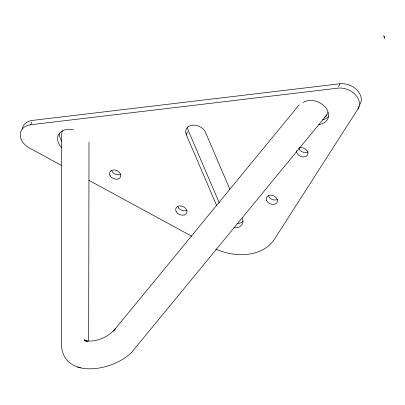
<?xml version="1.0" encoding="UTF-8"?>
<svg xmlns="http://www.w3.org/2000/svg" width="405" height="405" viewBox="0 0 405 405"><rect width="100%" height="100%" fill="white"/><g stroke="black" fill="none" stroke-linecap="round" stroke-linejoin="round"><path stroke-width="0.61" d="M88.67 340.99L88.999 141.958M61.717 165.554L29.509 148.048A16.524 12.261 23.4 0 1 20.25 134.369A16.524 12.261 23.4 0 1 30.638 124.755L31.899 121.854M216.65 205.532L186.27 134.612L187.525 131.706M338.595 86.69L339.856 83.784A16.524 12.261 23.4 0 1 357.068 90.107A16.524 12.261 23.4 0 1 359.853 104.556M215.804 249.075A49.577 36.784 23.4 0 0 274.468 239.193L357.969 108.915L359.225 106.009M299.168 104.829L113.349 331.168L115.703 328.131C108.677 337.142 96.542 342.341 85.166 340.838L87.551 341.132L84.372 340.195L86.705 341.167L84.377 339.734L86.427 341.415M326.815 114.853L134.025 349.475C117.82 370.828 60.877 382.042 61.373 342.301L61.717 133.787A14.165 10.51 23.4 0 1 62.456 130.774M339.856 83.784L32.527 120.401A16.524 12.261 23.4 0 0 22.229 129.033M30.638 124.755L337.967 88.143A16.524 12.261 23.4 0 1 355.185 94.466A16.524 12.261 23.4 0 1 357.969 108.915M77.512 366.884L80.428 367.877M88.923 180.341L191.651 236.181M383.834 35.989L384.75 38.126M229.878 189.292L205.477 132.324A10.626 7.882 23.4 0 0 192.319 125.17A10.626 7.882 23.4 0 0 186.27 134.612M219.282 202.92L188.158 130.253A10.626 7.882 23.4 0 1 187.545 126.745M327.848 112.362A14.165 10.51 23.4 0 1 324.02 117.561M383.824 35.984A14.17 5.67 51.1 0 1 384.74 38.121M187.08 210.205A5.903 4.379 23.4 0 1 177.765 206.601M303.234 102.44A15.344 11.386 23.4 0 1 326.248 108.358A15.344 11.386 23.4 0 1 318.862 124.558M328.597 116.265A15.344 11.386 23.4 0 1 322.562 119.88M61.555 147.501A15.344 11.386 23.4 0 1 58.988 133.913A15.344 11.386 23.4 0 1 73.351 129.721M61.803 141.173A15.344 11.386 23.4 0 1 59.51 133.27M299.417 147.871A5.903 4.379 23.4 0 1 307.714 151.9A5.903 4.379 23.4 0 1 302.727 156.912A5.903 4.379 23.4 0 1 296.652 150.65M308.053 151.946A5.903 4.379 23.4 0 1 298.738 148.341M120.923 174.241A5.903 4.379 23.4 0 1 111.608 170.637M277.627 199.417A5.903 4.379 23.4 0 1 268.312 195.812M242.332 218.361A10.626 7.882 23.4 0 1 233.877 227.833M242.99 221.322A10.626 7.882 23.4 0 1 236.981 223.519M176.195 211.643A5.903 4.379 23.4 0 0 186.022 213.936A5.903 4.379 23.4 0 0 181.713 206.099A5.903 4.379 23.4 0 0 176.195 211.643M110.033 175.684A5.903 4.379 23.4 0 0 119.865 177.972A5.903 4.379 23.4 0 0 115.552 170.135A5.903 4.379 23.4 0 0 110.033 175.684M266.743 200.855A5.903 4.379 23.4 0 0 276.569 203.148A5.903 4.379 23.4 0 0 272.261 195.311A5.903 4.379 23.4 0 0 266.743 200.855"/></g></svg>
